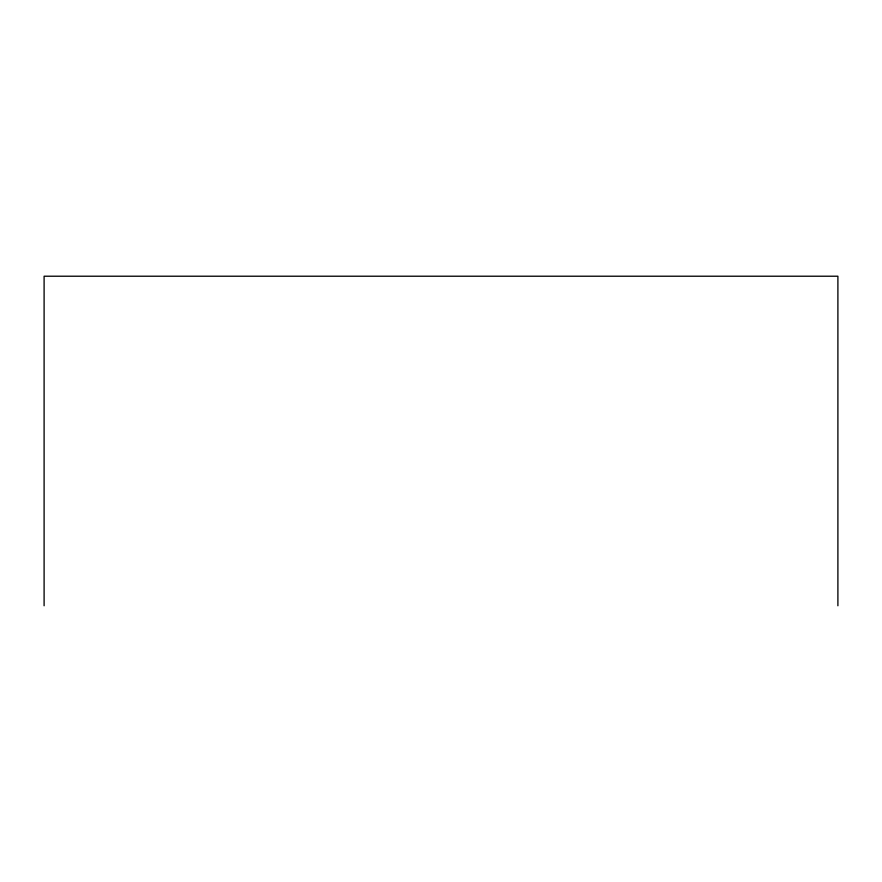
<?xml version="1.0" encoding="UTF-8"?>
<svg xmlns="http://www.w3.org/2000/svg" width="882" height="882" viewBox="0 0 882 882"><rect width="100%" height="100%" fill="white"/><g stroke="black" fill="none" stroke-linecap="round" stroke-linejoin="round"><path stroke-width="1.32" d="M837.9 605.78L837.9 276.22L44.1 276.22L44.1 605.78"/></g></svg>
